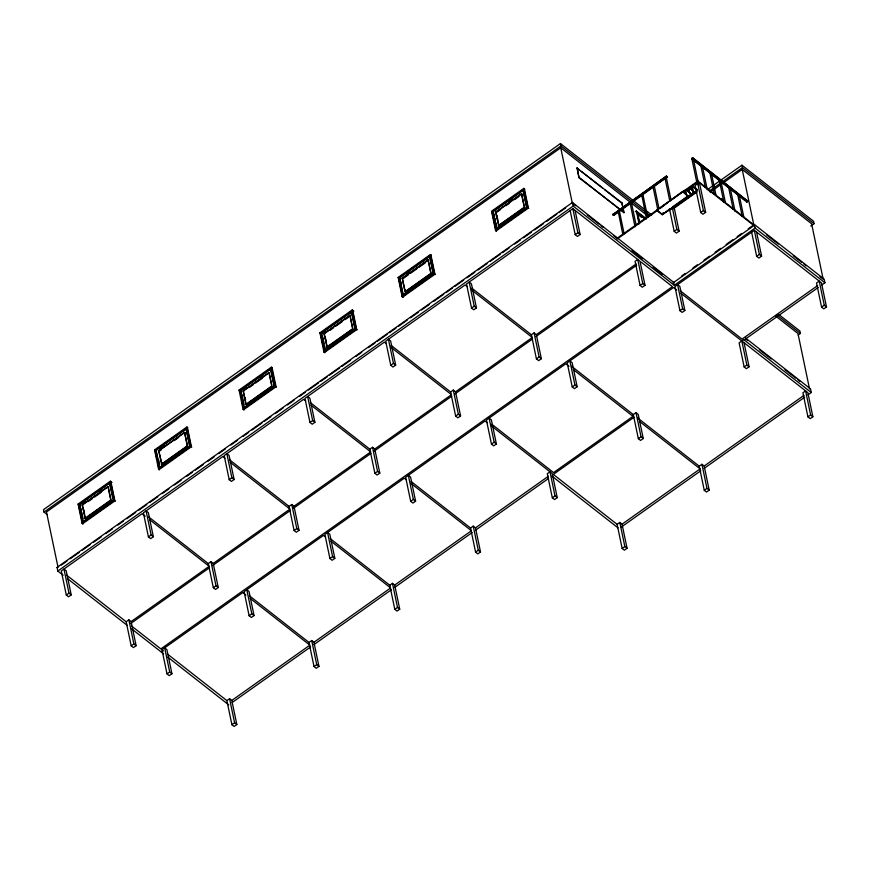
<?xml version="1.0" encoding="UTF-8"?>
<svg xmlns="http://www.w3.org/2000/svg" width="870" height="870" viewBox="0 0 870 870"><rect width="100%" height="100%" fill="white"/><g stroke="black" fill="none" stroke-linecap="round" stroke-linejoin="round"><path stroke-width="1.3" d="M711.268 173L710.844 172.391L709.909 172.912L714.15 193.336M739.065 194.771L738.478 194.141L737.716 194.684L742.23 216.38M658.84 207.767L654.338 186.213L653.533 185.875L652.957 186.517L657.992 210.616M642.462 194.934L642.712 194.108L641.603 194.249L646.247 217.478M651.63 214.933L560.465 143.561L43.5 509.657L44 512.06L47.219 514.572M44 512.06L560.965 145.964L560.465 143.561M648.726 216.684L560.737 147.791L46.469 511.984L58.051 567.403L57.061 567.436L572.406 202.482L673.717 282.402L674.315 285.295L755.095 228.092L754.344 224.471L748.265 228.777M82.987 524.055L82.095 523.359L78.072 504.078L110.381 481.197L112.002 482.469M159.493 469.876L158.59 469.18L154.566 449.899L186.876 427.018L187.768 427.725M243.981 410.053L243.078 409.346L239.054 390.075L271.364 367.194L272.267 367.89M324.847 352.774L323.955 352.078L319.932 332.797L352.241 309.916L353.851 311.199M403.06 297.399L402.157 296.692L398.134 277.421L430.443 254.54L431.335 255.236M524.762 189.084L523.86 188.377L491.55 211.258L495.574 230.539L496.476 231.235M83.955 500.663L88.261 497.607M92.568 494.562L96.885 491.506M102.269 487.689L106.575 484.644M158.307 448.006L155.077 450.301L156.959 459.295M164.767 443.428L166.92 441.906M171.227 438.861L176.61 435.043M179.851 432.76L187.387 427.42L191.411 446.691L159.101 469.572L157.492 461.861M239.728 390.347L242.969 388.053M248.352 384.246L251.582 381.952M256.965 378.146L260.195 375.851M263.425 373.567L268.808 369.75M325.804 329.393L329.034 327.098M334.428 323.292L337.658 320.997M340.888 318.714L346.271 314.897M349.501 312.613L352.731 310.318L356.754 329.599L324.445 352.48M399.667 277.084L403.974 274.028M409.368 270.222L412.597 267.927M417.981 264.121L421.21 261.826M424.44 259.543L430.9 254.964L434.935 274.235L402.625 297.116L400.2 285.556M493.116 210.91L498.499 207.093M501.74 204.809L507.123 200.992M510.353 198.697L515.736 194.891M518.966 192.596L524.349 188.79L528.384 208.06L496.074 230.941L494.193 221.948M109.5 482.926L113.122 500.272L82.965 521.63L79.344 504.274L109.5 482.926L110.392 483.622M185.995 428.747L189.627 446.092L159.471 467.451L155.839 450.105L185.995 428.747L186.898 429.454M270.494 368.913L274.115 386.269L243.959 407.617L240.337 390.271L270.494 368.913L271.386 369.619M325.326 349.12L325.728 351.056L324.825 350.349L321.204 333.003L351.36 311.645L352.252 312.352L350.099 313.874M429.573 256.258L433.195 273.615L403.038 294.963L399.417 277.617L429.573 256.258L430.465 256.965M496.455 228.81L492.833 211.464L522.99 190.106L526.611 207.451L496.455 228.81L497.346 229.517M270.711 369.087L240.555 390.445L244.187 407.791L246.34 406.268M523.207 190.28L493.051 211.638L496.281 227.059M82.389 503.458L85.63 501.163M99.626 491.256L101.779 489.723M159.971 448.518L164.278 445.462M243.382 389.445L246.612 387.161M260.619 377.243L262.773 375.72M323.172 332.938L325.337 331.416M406.769 273.745L408.922 272.212M508.809 201.481L512.038 199.197M85.619 518.879L82.128 504.861L107.978 486.547L108.641 487.08M161.602 462.253L162.114 464.7L158.623 450.682L184.473 432.379L185.147 432.901M245.938 404.343L243.111 390.847L268.96 372.545L271.777 386.041L245.938 404.343L246.601 404.865M327.479 347.598L323.988 333.58L349.838 315.277L350.501 315.799M428.04 259.891L430.857 273.387L405.007 291.689L402.19 278.193L428.04 259.891L428.714 260.413M499.097 226.059L495.606 212.041L521.456 193.738L522.13 194.26M108.195 486.721L82.345 505.035L85.173 518.52M269.189 372.719L243.339 391.021L246.156 404.517M350.055 315.451L324.205 333.754L327.033 347.25M88.185 501.566L92.492 498.521M94.645 496.987L101.105 492.42M161.45 449.681L159.297 451.204L158.623 450.682M174.37 440.535L178.687 437.479M249.168 387.563L253.475 384.507M255.639 382.985L262.098 378.406M330.045 330.296L333.275 328.001M335.428 326.478L341.888 321.9M345.118 319.616L348.348 317.322M403.941 277.954L408.247 274.909M410.401 273.387L416.86 268.808M419.025 267.286L425.484 262.707M500.587 209.518L496.281 212.563L495.606 212.041M505.97 205.701L509.211 203.417M514.594 199.6L518.901 196.544M576.984 168.073L622.017 202.917L624.029 212.563L579.007 177.708L576.984 168.073L579.115 169.737M84.945 518.346L110.794 500.043L107.978 486.547M161.439 464.178L187.289 445.875L184.473 432.379M326.805 347.076L352.654 328.773L349.838 315.277M498.434 225.537L524.273 207.234L521.456 193.738M87.326 516.997L111.012 500.217L108.456 487.95M248.309 402.995L272.005 386.215M328.11 346.488L351.795 329.708M524.501 207.408L498.651 225.711L495.835 212.215L521.685 193.912L524.24 206.179M324.825 350.349L354.982 328.99L351.36 311.645M85.347 520.282L83.194 521.804L79.572 504.459L109.729 483.1L114.024 500.968M86.424 519.51L102.584 508.069M104.737 506.547L111.197 501.968M247.417 405.507L263.567 394.066M265.72 392.544L272.19 387.966M327.207 349L325.054 350.523L321.432 333.177L351.589 311.819L354.547 326.011M328.284 348.239L355.21 329.175L354.808 327.24M403.93 295.669L403.256 295.137L409.726 290.569M411.88 289.036L433.412 273.789L429.791 256.433L399.635 277.791L403.256 295.137M498.836 227.461L526.839 207.636L523.61 192.205M82.095 523.359L114.405 500.478L110.381 481.197M158.59 469.18L190.9 446.299L186.876 427.018M243.078 409.346L275.399 386.465L271.364 367.194M323.955 352.078L356.265 329.197L352.241 309.916M402.157 296.692L434.467 273.811L430.443 254.54M495.574 230.539L527.894 207.658L523.86 188.377M82.596 523.751L114.905 500.87L110.881 481.588M243.763 409.618L276.073 386.737L272.038 367.466M579.007 177.708L577.256 167.877M61.368 565.054L66.914 561.128M70.242 558.768L79.105 552.493M82.432 550.134L90.186 544.642M93.514 542.293L101.268 536.79M105.705 533.658L112.36 528.949M117.896 525.023L123.442 521.097M126.759 518.737L135.633 512.463M138.961 510.103L146.715 504.611M150.042 502.262L157.796 496.759M162.233 493.627L168.878 488.918M174.424 484.992L181.069 480.283M186.615 476.358L192.161 472.432M195.478 470.083L203.243 464.58M207.669 461.448L214.325 456.739M218.761 453.596L225.406 448.887M230.952 444.962L237.597 440.253M243.143 436.327L248.679 432.401M252.006 430.052L261.979 422.983M264.197 421.417L270.853 416.708M275.279 413.565L283.044 408.073M287.47 404.931L294.125 400.222M299.661 396.296L305.207 392.37M308.535 390.021L318.507 382.952M320.726 381.386L327.37 376.677M329.589 375.101L339.561 368.043M341.779 366.477L350.653 360.191M356.189 356.265L361.735 352.339M368.38 347.63L375.035 342.921M377.254 341.355L387.226 334.287M389.445 332.721L396.089 328.012M398.308 326.446L407.171 320.16M410.499 317.811L418.263 312.319M421.58 309.959L429.345 304.467M433.771 301.324L443.754 294.267M445.962 292.69L452.617 287.981M454.836 286.415L463.699 280.129M467.027 277.78L474.781 272.288M478.108 269.928L486.972 263.653M490.299 261.294L500.272 254.236M502.49 252.659L509.146 247.95M514.681 244.024L520.227 240.109M523.555 237.749L531.309 232.257M534.637 229.897L543.5 223.623M546.828 221.263L556.8 214.205M559.018 212.628L565.663 207.919M572.851 202.83L572.319 203.21L560.737 147.791M63.162 575.233L57.811 571.046L573.167 206.092L572.406 202.482M645.018 285.317L642.778 283.566L637.743 259.467L635.057 261.381L640.092 285.469L642.321 287.22L645.018 285.317L639.983 261.217L572.841 208.659L466.494 283.979L471.529 308.067L473.758 309.818L476.455 307.915L471.42 283.816L469.18 282.065L474.215 306.164L476.455 307.915M66.305 595.036L68.991 593.133L63.956 569.034L66.196 570.785L71.231 594.884L68.534 596.787L66.305 595.036L61.27 570.938L142.038 513.735L145.236 516.236M148.422 536.877L151.119 534.974L146.084 510.875L148.324 512.626L153.348 536.725L150.662 538.628L148.422 536.877L143.387 512.789L222.818 456.532L224.949 458.207M229.201 479.674L231.888 477.771L226.852 453.672L229.093 455.423L234.128 479.522L231.431 481.425L229.201 479.674L224.166 455.586L303.597 399.33L305.729 401.005M309.97 422.472L312.667 420.569L307.632 396.47L309.872 398.221L314.907 422.32L312.21 424.223L309.97 422.472L304.935 398.384L384.366 342.127L386.497 343.802M390.75 365.269L393.447 363.366L388.411 339.267L390.641 341.018L395.676 365.117L392.99 367.02L390.75 365.269L385.714 341.181L465.145 284.925L467.277 286.6M471.529 308.067L474.215 306.164M575.081 210.409L580.116 234.508L577.43 236.412L575.19 234.661L577.876 232.758L572.841 208.659M622.257 205.527L622.017 202.917M630.054 203.743L613.611 215.39L612.719 214.683L666.463 176.066L667.355 176.773L642.615 194.847M738.88 195.826L746.884 202.09L747.961 201.329L692.596 157.59L691.617 158.829L693.281 158.634L698.316 182.733M612.719 214.683L666.463 176.066M691.617 158.829L692.596 157.59M613.611 215.39L628.89 204.015M633.295 200.894L651.978 187.67M654.175 186.115L664.06 179.1M641.582 195.587L631.141 202.971L631.098 202.166L630 202.645L635.035 226.874M635.339 211.693L636.416 210.931L639.037 223.971M689.932 195.184L662.266 214.738L656.676 210.355L682.591 191.454L688.279 196.315L682.591 191.454M753.801 224.851L697.849 181.058L617.08 238.26L613.883 235.748M667.529 202.71L660.047 208.561M669.693 201.177L685.951 189.66L691.65 194.521L685.951 189.66M682.809 192.444L689.323 187.866L695.021 192.727L668.91 210.66M617.232 238.978L658.438 209.8M684.81 191.117L698.001 181.776L697.849 181.058M688.181 195.837L687.104 196.598L685.429 191.248L685.386 194.043M686.169 190.65L692.694 186.06L697.164 189.573L696.196 190.813M689.54 188.844L692.694 186.06M688.757 192.248L688.79 189.453L690.475 194.804L691.552 194.043M692.129 190.454L692.161 187.659L693.586 191.802M697.164 189.573L696.087 190.334L700.72 212.498L702.96 214.248L705.657 212.345L700.013 185.353L697.773 183.603L695.086 185.517L695.837 189.127M692.835 188.181L691.628 188.04M662.266 214.738L670.291 208.506M672.466 206.962L686.561 196.979M694.912 192.237L665.539 212.465M678.774 204.265L673.456 208.582L697.305 191.694M680.938 202.732L696.12 191.976M707.647 189.486L741.947 165.202L813.559 221.263L814.059 223.677L810.742 226.026M709.257 191.117L742.447 167.605L741.947 165.202M710.137 192.161L742.219 169.433L811.601 223.753L823.172 279.172L819.975 276.66M674.272 208.017L679.1 231.148L676.403 233.051L674.174 231.3L676.86 229.397L672.336 207.712L673.456 208.582M700.72 212.498L703.417 210.594L697.773 183.603M720.436 199.578L721.513 198.817L722.415 199.513M126.172 621.756L128.858 619.842L131.098 621.593L136.133 645.692L133.436 647.595L131.196 645.844L126.172 621.756L66.685 575.19M208.289 563.597L210.986 561.694L213.215 563.445L218.25 587.533L215.564 589.447L213.324 587.696L208.289 563.597L148.814 517.03M289.068 506.394L291.754 504.491L293.995 506.242L299.03 530.33L296.333 532.244L294.093 530.493L289.068 506.394L229.593 459.828M369.837 449.192L372.534 447.289L374.774 449.04L379.809 473.128L377.112 475.042L374.872 473.291L369.837 449.192L310.362 402.625M450.616 391.989L453.303 390.086L455.543 391.837L460.578 415.925L457.892 417.839L455.652 416.088L450.616 391.989L391.141 345.423M531.396 334.787L534.082 332.884L536.322 334.635L541.357 358.723L538.66 360.637L536.42 358.886L531.396 334.787L471.921 288.22M131.098 621.593L209.181 566.305L149.499 519.575M213.215 563.445L289.96 509.102L230.278 462.372M293.995 506.242L370.729 451.9L311.058 405.17M374.774 449.04L451.508 394.697L390.76 347.141M455.543 391.837L532.288 337.495L471.54 289.938M536.322 334.635L636.198 263.904M130.63 623.594L209.246 567.925M212.574 565.565L290.08 510.679M293.407 508.319L370.914 453.433M374.241 451.084L451.747 396.187M455.075 393.838L532.581 338.941M535.909 336.592L636.677 265.23M747.863 200.85L746.884 202.09M131.196 645.844L133.893 643.941L128.858 619.842M213.324 587.696L216.01 585.782L210.986 561.694M294.093 530.493L296.79 528.579L291.754 504.491M374.872 473.291L377.569 471.377L372.534 447.289M455.652 416.088L458.338 414.174L453.303 390.086M536.42 358.886L539.117 356.972L534.082 332.884M640.092 285.469L642.778 283.566M681.873 275.79L685.201 273.441M692.944 267.949L697.37 264.817M704.004 260.119L709.539 256.204M715.075 252.278L720.61 248.363M726.135 244.448L732.779 239.739M737.205 236.607L741.631 233.475M673.173 282.783L754.486 225.2M171.934 673.728L169.704 671.977L164.669 647.878L166.899 649.629L171.934 673.728L169.248 675.631L167.007 673.88L161.972 649.781L242.752 592.579L245.949 595.091M826.5 306.958L824.26 305.207L819.225 281.108L816.538 283.022L821.574 307.11L823.803 308.861L826.5 306.958L821.465 282.859L754.333 230.3L674.902 286.545L679.938 310.644L682.167 312.395L684.864 310.492L679.829 286.393L677.589 284.642L682.624 308.741L684.864 310.492M167.007 673.88L169.704 671.977M249.124 615.721L251.821 613.818L246.786 589.719L249.027 591.48L254.062 615.568L251.365 617.472L249.124 615.721L244.1 591.633L323.52 535.376L325.652 537.051M329.904 558.518L332.601 556.615L327.566 532.516L329.806 534.267L334.83 558.366L332.144 560.269L329.904 558.518L324.869 534.43L404.3 478.174L406.431 479.848M410.683 501.316L413.37 499.413L408.334 475.314L410.575 477.064L415.61 501.163L412.924 503.067L410.683 501.316L405.648 477.228L485.079 420.971L487.2 422.646M491.452 444.113L494.149 442.21L489.114 418.111L491.354 419.862L496.389 443.961L493.692 445.864L491.452 444.113L486.417 420.025L565.848 363.769L569.045 366.281M572.232 386.911L574.929 385.008L569.893 360.909L572.134 362.659L577.158 386.758L574.472 388.662L572.232 386.911L567.196 362.823L673.554 287.502L676.751 290.004M679.938 310.644L682.624 308.741M756.563 232.051L761.598 256.15L758.912 258.053L756.672 256.302L759.358 254.399L754.333 230.3M226.874 700.6L229.56 698.686L231.801 700.437L236.836 724.536L234.15 726.439L231.909 724.688L226.874 700.6L167.399 654.033M308.991 642.441L311.688 640.537L313.929 642.288L318.964 666.376L316.267 668.29L314.026 666.54L308.991 642.441L249.516 595.874M389.771 585.238L392.468 583.335L394.697 585.086L399.732 609.174L397.046 611.088L394.806 609.337L389.771 585.238L330.296 538.671M470.55 528.036L473.236 526.132L475.477 527.883L480.512 551.971L477.815 553.885L475.585 552.135L470.55 528.036L411.075 481.469M633.306 414.577L636.003 412.674L638.232 414.424L643.267 438.513L640.581 440.427L638.341 438.676L633.306 414.577L571.568 366.237M231.801 700.437L309.883 645.149L250.212 598.419M313.929 642.288L390.663 587.946L330.981 541.216M394.697 585.086L471.442 530.743L410.694 483.187M475.477 527.883L548.415 476.227M817.68 285.545L742.034 339.115L680.329 290.797M634.11 417.208L553.331 474.411L617.113 524.349L622.148 548.448L624.388 550.199L627.074 548.285L622.039 524.197L619.81 522.446L617.113 524.349M232.116 702.558L310.677 646.921M313.994 644.572L391.446 589.719M394.773 587.37L472.225 532.516M475.542 530.167L548.578 478.446M744.144 339.952L818.279 287.459M821.595 285.11L824.912 282.75L824.162 279.139L754.344 224.471M231.909 724.688L234.595 722.785L229.56 698.686M314.026 666.54L316.724 664.626L311.688 640.537M394.806 609.337L397.492 607.423L392.468 583.335M475.585 552.135L478.272 550.221L473.236 526.132M552.319 497.792L555.006 495.878L549.981 471.79L547.284 473.693L552.319 497.792L554.56 499.543L557.246 497.629L552.211 473.541L491.463 425.974M821.574 307.11L824.26 305.207M638.341 438.676L641.027 436.762L636.003 412.674M744.046 342.693L749.081 366.792L746.384 368.695L744.154 366.944L746.841 365.041L741.805 340.942M798.214 335.004L800.422 333.438L799.921 331.035L778.606 314.342M699.241 466.189L701.927 464.286L704.167 466.037L709.202 490.136L706.505 492.039L704.265 490.288L699.241 466.189L637.666 417.991M810.079 388.553L809.535 388.933L797.964 333.514L775.583 315.995M622.039 524.197L700.132 468.897L639.428 421.385M704.167 466.037L804.043 395.317M621.245 527.1L700.796 470.768M704.113 468.419L804.652 397.22M807.969 394.871L811.275 392.522L810.525 388.901L745.503 338.006M622.148 548.448L624.845 546.534L619.81 522.446M704.265 490.288L706.962 488.385L701.927 464.286M807.936 416.882L810.622 414.968L805.587 390.88L802.901 392.783L807.936 416.882L810.166 418.633L812.863 416.719L807.828 392.631L681.014 293.342M692.89 159.221L693.281 158.634M618.972 211.562L619.212 210.747L618.102 210.888L622.757 234.117M710.366 173.402L693.053 159.95M738.173 195.163L711.116 174.087M742.447 167.605L814.059 223.677M692.694 158.068L747.961 201.329M694.706 160.841L715.966 177.48M718.087 179.144L720.219 180.808M722.339 182.482L740.403 196.62M742.534 198.284L744.655 199.948M766.611 234.878L778.346 244.078M793.288 255.769L801.825 262.457M803.967 264.132L806.098 265.807M698.001 181.776L753.953 225.58L742.219 169.433M755.095 228.092L824.912 282.75M692.792 186.55L697.272 190.051M695.021 192.727L689.323 187.866M693.172 192.477L693.836 193.009M692.629 192.857L693.303 193.39M688.257 189.834L688.931 190.367M666.561 176.556L667.464 177.252M703.417 210.594L705.657 212.345M759.358 254.399L761.598 256.15M663.114 212.584L663.788 213.117M656.578 209.877L662.168 214.259M676.86 229.397L679.1 231.148M560.965 145.964L650.01 215.684M776.986 315.081L800.422 333.438M636.318 210.997L646.486 218.816M645.67 218.99L637.514 212.595L639.689 223.046M645.399 219.175L637.242 212.791L638.874 220.632M639.493 215.76L641.527 217.348M581.247 171.412L602.562 188.094M604.693 189.758L621.745 203.112M579.268 177.513L624.029 212.563M612.611 214.205L613.513 214.901M573.384 204.048L575.516 205.722M587.239 214.89L598.962 224.068M601.094 225.743L603.225 227.407M745.601 338.876L747.732 340.551M759.456 349.718L771.179 358.897M785.023 369.75L795.68 378.091M797.812 379.755L799.943 381.43M632.011 250.549L642.56 258.814M653.12 267.079L662.625 274.518M573.167 206.092L674.315 285.295M811.275 392.522L743.698 339.604L739.119 342.845L744.154 366.944M641.103 262.098L672.434 286.621L160.852 648.911L131.609 626.019M577.876 232.758L580.116 234.508M746.841 365.041L749.081 366.792M810.622 414.968L812.863 416.719M527.894 207.658L528.786 208.354M492.833 211.464L493.725 212.16M573.308 369.609L632.99 416.338L553.559 472.584L491.854 424.277M434.467 273.811L435.37 274.518M433.195 273.615L434.087 274.311M539.117 356.972L541.357 358.723M574.929 385.008L577.158 386.758M641.027 436.762L643.267 438.513M706.962 488.385L709.202 490.136M402.19 278.193L402.864 278.726M399.417 277.617L400.309 278.324M398.134 277.421L399.025 278.117M551.895 476.097L617.972 527.829M356.265 329.197L357.157 329.893M354.982 328.99L355.884 329.697M393.447 363.366L395.676 365.117M458.338 414.174L460.578 415.925M494.149 442.21L496.389 443.961M624.845 546.534L627.074 548.285M555.006 495.878L557.246 497.629M323.988 333.58L324.662 334.102M321.204 333.003L322.096 333.699M319.932 332.797L320.823 333.504M275.399 386.465L276.29 387.172M312.667 420.569L314.907 422.32M377.569 471.377L379.809 473.128M413.37 499.413L415.61 501.163M478.272 550.221L480.512 551.971M243.111 390.847L243.785 391.369M240.337 390.271L241.229 390.967M239.054 390.075L239.957 390.771M231.888 477.771L234.128 479.522M296.79 528.579L299.03 530.33M332.601 556.615L334.83 558.366M397.492 607.423L399.732 609.174M190.9 446.299L191.802 446.995M189.627 446.092L190.519 446.799M155.839 450.105L156.741 450.801M154.566 449.899L155.458 450.606M114.405 500.478L115.297 501.174M151.119 534.974L153.348 536.725M216.01 585.782L218.25 587.533M251.821 613.818L254.062 615.568M316.724 664.626L318.964 666.376M82.128 504.861L82.802 505.383M79.344 504.274L80.236 504.981M78.072 504.078L78.963 504.774M161.972 649.781L163.462 650.956M67.436 578.583L127.27 625.432M131.544 628.782L163.603 653.87M167.877 657.22L228.788 704.907M68.991 593.133L71.231 594.884M133.893 643.941L136.133 645.692M234.595 722.785L236.836 724.536M665.028 178.132L666.355 177.697L664.974 178.013L669.748 200.839M735.128 211.551L730.093 187.452L729.288 187.115L728.712 187.768L733.214 209.322M728.712 187.768L730.093 187.452M725.46 202.927L720.697 180.101L719.892 179.753L719.316 180.405L723.818 201.96M719.316 180.405L720.697 180.101M652.957 186.517L654.338 186.213M707.321 189.791L702.297 165.691L701.492 165.343L700.905 165.985L705.407 187.539M700.905 165.985L702.297 165.691M751.636 232.203L756.672 256.302M739.108 194.51L743.872 217.337M721.513 198.817L721.719 199.774M711.301 172.738L716.064 195.565M691.9 158.938L696.674 181.765M692.161 187.659L692.922 191.269M688.79 189.453L689.551 193.075M685.429 191.248L686.18 194.869M666.355 177.697L670.857 199.263M669.878 210.736L674.174 231.3M642.865 194.336L647.628 217.163M631.381 202.471L636.155 225.297M622.757 207.93L623.757 212.748M619.364 210.975L624.138 233.802M570.154 210.562L575.19 234.661M496.792 215.02L497.825 219.925M494.127 214.096L494.638 216.543M495.019 218.359L495.541 220.839M495.922 222.676L496.944 227.581M492.311 212.954L493.649 219.381M405.17 289.764L405.681 292.211M401.081 282.032L401.603 284.512M398.59 277.845L399.667 282.989M350.316 316.68L352.872 328.947M325.173 336.56L326.446 342.693M322.759 336.853L323.27 339.311M323.651 341.138L324.173 343.617M324.553 345.444L325.065 347.902M320.421 333.199L323.107 346.053M323.64 348.62L324.184 351.197M271.114 371.022L274.344 386.443M269.439 373.948L271.755 384.986M245.068 397.503L245.579 399.961M241.893 394.132L243.165 400.265M243.556 402.125L244.078 404.604M241.882 400.624L243.219 407.051M189.192 443.124L186.224 428.921L156.067 450.279L159.689 467.625L189.845 446.277L189.442 444.342M158.547 459.48L159.591 464.439M83.563 509.059L84.586 513.963M80.899 508.134L81.41 510.592M81.791 512.419L83.085 518.607M78.572 504.469L80.453 513.474M80.986 516.04L82.335 522.468M57.061 567.436L57.811 571.046M184.701 432.553L158.851 450.856L161.668 464.352L187.518 446.049L184.701 432.553M428.268 260.065L402.418 278.367L405.235 291.863L431.085 273.561L428.268 260.065"/></g></svg>
